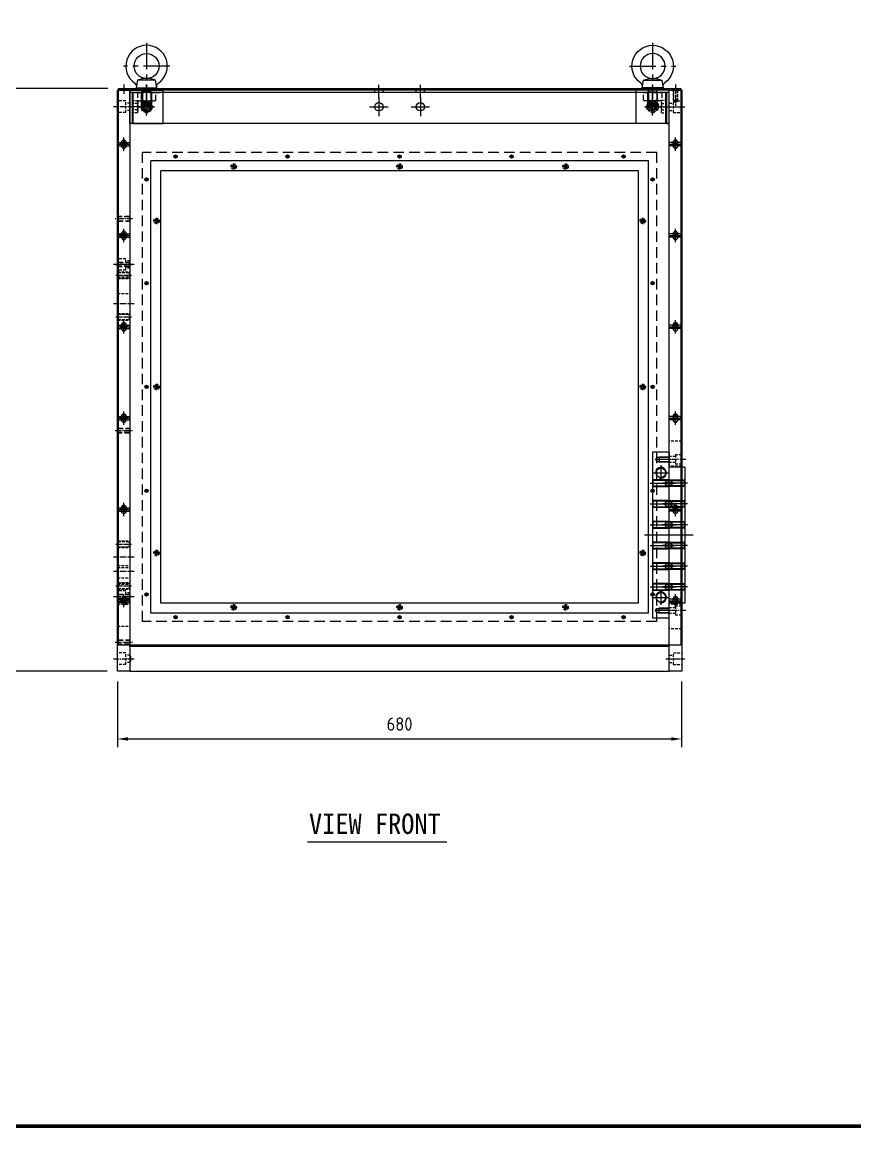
# Model space of a CAD drawing. Header units: millimetres. Extents: x 282 to 14566, y -4134 to 5341.
# Drawn here: x 3400 to 4403, y 2843 to 4175 of the extents above; entities that cross this region are included whole.
import ezdxf
from ezdxf.enums import TextEntityAlignment as Align

# ---------------------------------------------------------------- set-up
doc = ezdxf.new("R2010")
doc.units = ezdxf.units.MM
for name, pattern in [('CENTER', [50.8, 31.75, -6.35, 6.35, -6.35]), ('CENTER1', [10, 7, -1, 1, -1]), ('CENTER2', [28.575, 19.05, -3.175, 3.175, -3.175]), ('HIDDEN', [9.525, 6.35, -3.175]), ('HIDDEN2', [4.7625, 3.175, -1.5875]), ('HIDDENX2', [19.05, 12.7, -6.35])]:
    doc.linetypes.add(name, pattern=pattern)
for name, color, linetype in [('CEN', 1, 'CENTER'), ('CENTER', 1, 'CENTER'), ('FORMAT-1', 7, 'Continuous'), ('HIDDEN', 2, 'HIDDEN'), ('THIN', 3, 'Continuous')]:
    doc.layers.add(name, color=color, linetype=linetype)
doc.styles.add('HAN', font='')
doc.styles.get("Standard").update_dxf_attribs({"font": 'ISOCP.SHX', "bigfont": 'WHGTXT.SHX'})
doc.styles.get('HAN').set_extended_font_data('GulimChe')
doc.dimstyles.new('PS-5', dxfattribs={"dimscale": 5, "dimtxt": 3.2, "dimasz": 2.5, "dimexe": 2, "dimexo": 2.5, "dimgap": 2, "dimtad": 1, "dimtoh": 1, "dimrnd": 0.05, "dimzin": 12, "dimdsep": 46, "dimtxsty": 'Standard', "dimcen": 0, "dimclrt": 2, "dimazin": 3, "dimtfac": 1, "dimtofl": 0, "dimtmove": 0, "dimatfit": 3, "dimfxl": 0, "dimtolj": 1, "dimtzin": 0, "dimarcsym": 0})

# ---------------------------------------------------------------- blocks, each defined once
blk = doc.blocks.new('*D337')
at = {"color": 0, "lineweight": -2, "ltscale": 10}
for p, q in [((3514.6, 3380.1), (3514.6, 3301)), ((4194.6, 3380.1), (4194.6, 3301)), ((3527.1, 3311), (4182.1, 3311))]:
    blk.add_line(p, q, dxfattribs=at)
at = {"color": 0, "ltscale": 10}
for points in [[(3527.1, 3313.1), (3527.1, 3309), (3514.6, 3311)], [(4182.1, 3313.1), (4182.1, 3309), (4194.6, 3311)]]:
    blk.add_solid(points, dxfattribs=at)
at = {"layer": 'DEFPOINTS', "color": 0, "ltscale": 10}
for p in [(3514.6, 3392.6), (4194.6, 3392.6), (4194.6, 3311)]:
    blk.add_point(p, dxfattribs=at)
at = {"color": 2, "ltscale": 10, "insert": (3854.6, 3329), "char_height": 16, "attachment_point": 5}
blk.add_mtext('\\A1;680', dxfattribs=at)
blk = doc.blocks.new('*D338')
at = {"color": 0, "lineweight": -2, "ltscale": 10}
for p, q in [((3503.1, 4094.6), (3266.3, 4094.6)), ((3276.3, 3405.1), (3276.3, 4082.1)), ((3502.1, 3392.6), (3266.3, 3392.6))]:
    blk.add_line(p, q, dxfattribs=at)
at = {"color": 0, "ltscale": 10}
for points in [[(3274.2, 4082.1), (3278.4, 4082.1), (3276.3, 4094.6)], [(3274.2, 3405.1), (3278.4, 3405.1), (3276.3, 3392.6)]]:
    blk.add_solid(points, dxfattribs=at)
at = {"layer": 'DEFPOINTS', "color": 0, "ltscale": 10}
for p in [(3276.3, 4094.6), (3515.6, 4094.6), (3514.6, 3392.6)]:
    blk.add_point(p, dxfattribs=at)
at = {"color": 2, "ltscale": 10, "insert": (3258.3, 3770), "char_height": 16, "attachment_point": 5, "rotation": 90}
blk.add_mtext('\\A1;702', dxfattribs=at)
blk = doc.blocks.new('format-2')
at = {"layer": 'FORMAT-1', "color": 7, "const_width": 0.7}
blk.add_lwpolyline([(18, 6), (18, 416), (603, 416), (603, 6)], close=True, dxfattribs=at)
at = {"style": 'HAN'}
for tag, height, p in [('MODEL-NAME', 3, (574.6, 32.53)), ('SCALE', 2.7, (509.31, 27.29)), ('PART-NAME', 3, (574.6, 27.29)), ('PART-NO', 3, (574.6, 22.01)), ('DRA-BY', 3, (449.22, 20.44)), ('CH-BY', 3, (465.71, 20.44)), ('APP-BY', 3, (482.2, 20.44)), ('관련업체명', 3, (524.09, 10.29)), ('DRA-DATE', 2.5, (449.22, 8.48)), ('CH-DATE', 2.5, (465.71, 8.48)), ('APP-DATE', 2.5, (482.2, 8.48))]:
    blk.add_attdef(tag, text='', height=height, dxfattribs=at).set_placement(p, align=Align.MIDDLE_CENTER)
blk = doc.blocks.new('A$C50B02E16')
at = {"color": 1, "linetype": 'CENTER1'}
for p, q in [((7.5, 689), (7.5, 666.2)), ((-4, 665), (19, 665)), ((2.9, 620), (12.1, 620)), ((7.5, 624.6), (7.5, 615.4)), ((2.9, 510), (12.1, 510)), ((7.5, 514.6), (7.5, 505.4)), ((2.9, 400), (12.1, 400)), ((7.5, 404.6), (7.5, 395.4)), ((7.5, 294.6), (7.5, 285.4)), ((2.9, 290), (12.1, 290)), ((20, 240), (-5, 240)), ((2.9, 180), (12.1, 180)), ((7.5, 184.6), (7.5, 175.4)), ((2.9, 70), (12.1, 70)), ((7.5, 74.6), (7.5, 65.4)), ((20, 58), (-5, 58)), ((-4, 0), (19, 0))]:
    blk.add_line(p, q, dxfattribs=at)
at = {"linetype": 'HIDDEN2'}
for p, q in [((0, 669.5), (5, 669.5)), ((10, 673), (5, 673)), ((5, 658), (5, 672)), ((5, 672), (15, 672)), ((9.6, 671.4), (5.4, 671.4)), ((0, 660.5), (5, 660.5)), ((5, 658), (15, 658)), ((15, 262), (0, 262)), ((7.5, 243.5), (0, 243.5)), ((15, 245.5), (7.5, 245.5)), ((7.5, 245.5), (7.5, 234.5)), ((7.5, 236.5), (0, 236.5)), ((15, 232), (0, 232)), ((15, 234.5), (7.5, 234.5)), ((15, 66), (0, 66)), ((7.5, 61.5), (0, 61.5)), ((7.5, 54.5), (0, 54.5)), ((15, 63.5), (7.5, 63.5)), ((7.5, 63.5), (7.5, 52.5)), ((15, 52.5), (7.5, 52.5)), ((15, 36), (0, 36)), ((0, 4.5), (5, 4.5)), ((5, -7), (5, 7)), ((5, 7), (15, 7)), ((0, -4.5), (5, -4.5)), ((5, -7), (15, -7))]:
    blk.add_line(p, q, dxfattribs=at)
at = {"color": 2, "ltscale": 10}
blk.add_lwpolyline([(0, 685), (15, 685), (15, -15), (0, -15)], close=True, dxfattribs=at)
at = {"linetype": 'HIDDEN2'}
for points in [[(5.4, 672.2), (5, 673), (5, 685)], [(10, 685), (9.6, 684.6), (5.4, 684.6), (5, 685)], [(9.6, 684.6), (9.6, 671.4), (7.5, 670.2), (5.4, 671.4), (5.4, 684.6)], [(10, 685), (10, 673), (9.6, 672.2)]]:
    blk.add_lwpolyline(points, dxfattribs=at)
at = {"color": 3}
for centre in [(7.5, 620), (7.5, 510), (7.5, 400), (7.5, 290), (7.5, 180), (7.5, 70)]:
    blk.add_circle(centre, 2.1, dxfattribs=at)
for centre in [(7.5, 620), (7.5, 510), (7.5, 400), (7.5, 290), (7.5, 180), (7.5, 70)]:
    blk.add_arc(centre, 2.5, 344.966, 284.591)
blk = doc.blocks.new('A$C0FF213CF')
at = {"color": 250, "linetype": 'CENTER1'}
for p, q in [((18, 513), (-3, 513)), ((-3, 458), (18, 458)), ((-3, 258), (18, 258)), ((-3, 58), (18, 58)), ((-3, 3), (18, 3))]:
    blk.add_line(p, q, dxfattribs=at)
at = {"color": 250, "linetype": 'HIDDEN'}
for points in [[(0, 516), (0.5, 515.5), (0.5, 510.5), (0, 510)], [(14.5, 515.5), (0.5, 515.5)], [(0.5, 510.5), (14.5, 510.5)], [(15, 516), (14.5, 515.5), (14.5, 510.5), (15, 510)], [(0, 461), (0.5, 460.5), (0.5, 455.5), (0, 455)], [(0.5, 460.5), (14.5, 460.5)], [(14.5, 455.5), (0.5, 455.5)], [(15, 461), (14.5, 460.5), (14.5, 455.5), (15, 455)], [(0, 261), (0.5, 260.5), (0.5, 255.5), (0, 255)], [(0.5, 260.5), (14.5, 260.5)], [(14.5, 255.5), (0.5, 255.5)], [(15, 261), (14.5, 260.5), (14.5, 255.5), (15, 255)], [(0, 61), (0.5, 60.5), (0.5, 55.5), (0, 55)], [(0.5, 60.5), (14.5, 60.5)], [(14.5, 55.5), (0.5, 55.5)], [(15, 61), (14.5, 60.5), (14.5, 55.5), (15, 55)], [(0, 6), (0.5, 5.5), (0.5, 0.5), (0, 0)], [(0.5, 5.5), (14.5, 5.5)], [(14.5, 0.5), (0.5, 0.5)], [(15, 6), (14.5, 5.5), (14.5, 0.5), (15, 0)]]:
    blk.add_lwpolyline(points, dxfattribs=at)
at = {"layer": 'THIN', "color": 250, "linetype": 'HIDDEN'}
for points in [[(15, 516), (0, 516)], [(0, 510), (15, 510)], [(0, 461), (15, 461)], [(15, 455), (0, 455)], [(0, 261), (15, 261)], [(15, 255), (0, 255)], [(0, 61), (15, 61)], [(15, 55), (0, 55)], [(0, 6), (15, 6)], [(15, 0), (0, 0)]]:
    blk.add_lwpolyline(points, dxfattribs=at)
blk = doc.blocks.new('A$C39255369')
at = {"color": 1, "linetype": 'CENTER1'}
for p, q in [((-16.3, 0), (2.7, 0)), ((-16.3, -50), (2.7, -50)), ((-16.3, -324), (2.7, -324)), ((-16.3, -374), (2.7, -374))]:
    blk.add_line(p, q, dxfattribs=at)
at = {"color": 2, "linetype": 'HIDDEN2'}
for p, q in [((-14.3, 4), (0.7, 4)), ((-13.6, 3.3), (0, 3.3)), ((-14.3, -4), (0.7, -4)), ((-13.6, -3.3), (0, -3.3)), ((-14.3, -46), (0.7, -46)), ((-13.6, -46.7), (0, -46.7)), ((-14.3, -54), (0.7, -54)), ((-13.6, -53.3), (0, -53.3)), ((-14.3, -320), (0.7, -320)), ((-14.3, -328), (0.7, -328)), ((-13.6, -320.7), (0, -320.7)), ((-13.6, -327.3), (0, -327.3)), ((-14.3, -370), (0.7, -370)), ((-13.6, -370.7), (0, -370.7)), ((-14.3, -378), (0.7, -378)), ((-13.6, -377.3), (0, -377.3))]:
    blk.add_line(p, q, dxfattribs=at)
for points in [[(-14.3, -4), (-13.6, -3.3), (-13.6, 3.3), (-14.3, 4)], [(0.7, -4), (0, -3.3), (0, 3.3), (0.7, 4)], [(-14.3, -54), (-13.6, -53.3), (-13.6, -46.7), (-14.3, -46)], [(0.7, -54), (0, -53.3), (0, -46.7), (0.7, -46)], [(-14.3, -328), (-13.6, -327.3), (-13.6, -320.7), (-14.3, -320)], [(0.7, -328), (0, -327.3), (0, -320.7), (0.7, -320)], [(-14.3, -378), (-13.6, -377.3), (-13.6, -370.7), (-14.3, -370)], [(0.7, -378), (0, -377.3), (0, -370.7), (0.7, -370)]]:
    blk.add_lwpolyline(points, dxfattribs=at)
blk = doc.blocks.new('A$C77847B16')
at = {"color": 2, "linetype": 'HIDDEN2'}
for p, q in [((-5, 672), (-15, 672)), ((-5, 658), (-5, 672)), ((0, 669.5), (-5, 669.5)), ((-5, 658), (-15, 658)), ((0, 660.5), (-5, 660.5)), ((-15, 510.5), (0, 510.5)), ((-15, 460), (0, 460)), ((-15, 440), (0, 440)), ((-15, 415), (0, 415)), ((-15, 135), (0, 135)), ((-15, 110), (0, 110)), ((-15, 90), (0, 90)), ((-15, 66), (0, 66)), ((-15, 39.5), (0, 39.5))]:
    blk.add_line(p, q, dxfattribs=at)
at = {"color": 1, "linetype": 'CENTER1'}
for p, q in [((5, 665), (-20, 665)), ((-2.9, 620), (-12.1, 620)), ((-7.5, 624.6), (-7.5, 615.4)), ((-2.9, 510), (-12.1, 510)), ((-7.5, 514.6), (-7.5, 505.4)), ((5, 427.5), (-20, 427.5)), ((-2.9, 400), (-12.1, 400)), ((-7.5, 404.6), (-7.5, 395.4)), ((-7.5, 294.6), (-7.5, 285.4)), ((-2.9, 290), (-12.1, 290)), ((-2.9, 180), (-12.1, 180)), ((-7.5, 184.6), (-7.5, 175.4)), ((5, 122.5), (-20, 122.5)), ((-2.9, 70), (-12.1, 70)), ((-7.5, 74.6), (-7.5, 65.4)), ((-20, 0), (5, 0))]:
    blk.add_line(p, q, dxfattribs=at)
at = {"color": 3, "linetype": 'HIDDEN2'}
for p, q in [((-5, 482, 0), (-15, 482, 0)), ((-5, 468, 0), (-5, 482, 0)), ((-5, 468, 0), (-15, 468, 0)), ((0, 479.5, 0), (-5, 479.5, 0)), ((0, 470.5, 0), (-5, 470.5, 0)), ((-5, 82, 0), (-15, 82, 0)), ((-5, 68, 0), (-5, 82, 0)), ((-5, 68, 0), (-15, 68, 0)), ((0, 79.5, 0), (-5, 79.5, 0)), ((0, 70.5, 0), (-5, 70.5, 0))]:
    blk.add_line(p, q, dxfattribs=at)
at = {"color": 3, "linetype": 'CENTER1'}
for p, q in [((5, 475, 0), (-20, 475, 0)), ((-20, 75, 0), (5, 75, 0))]:
    blk.add_line(p, q, dxfattribs=at)
at = {"color": 6, "linetype": 'HIDDEN2'}
for p, q in [((-15, 112.5), (0, 112.5)), ((-15, 97.5), (0, 97.5))]:
    blk.add_line(p, q, dxfattribs=at)
at = {"color": 6, "linetype": 'CENTER1'}
blk.add_line((5, 105), (-20, 105), dxfattribs=at)
at = {"linetype": 'HIDDEN2'}
for p, q in [((-5, 7), (-15, 7)), ((-5, -7), (-5, 7)), ((0, 4.5), (-5, 4.5)), ((-5, -7), (-15, -7)), ((0, -4.5), (-5, -4.5))]:
    blk.add_line(p, q, dxfattribs=at)
at = {"color": 30}
blk.add_lwpolyline([(0, 685), (0, -15), (-15, -15), (-15, 685)], close=True, dxfattribs=at)
at = {"color": 3}
for centre in [(-7.5, 620), (-7.5, 510), (-7.5, 400), (-7.5, 290), (-7.5, 180), (-7.5, 70)]:
    blk.add_circle(centre, 2.1, dxfattribs=at)
for centre in [(-7.5, 620), (-7.5, 510), (-7.5, 400), (-7.5, 290), (-7.5, 180), (-7.5, 70)]:
    blk.add_arc(centre, 2.5, 255.409, 195.034)
for name, p in [('A$C0FF213CF', (-15, 17)), ('A$C39255369', (-0.7, 462))]:
    blk.add_blockref(name, p)
blk = doc.blocks.new('A$C20B90D97')
at = {"color": 3}
for p, q in [((20, 20), (-630, 20)), ((-630, -20), (-630, 20)), ((-630, 20), (-630, -20)), ((20, 17), (-630, 17)), ((20, -20), (20, 20)), ((20, -20), (-630, -20))]:
    blk.add_line(p, q, dxfattribs=at)
at = {"color": 2, "linetype": 'HIDDENX2', "ltscale": 3}
for p, q in [((-615, 17), (-615, 20)), ((-605, 17), (-605, 20)), ((-335, 17), (-335, 20)), ((-325, 17), (-325, 20)), ((-285, 17), (-285, 20)), ((-275, 17), (-275, 20)), ((-5, 17), (-5, 20)), ((5, 17), (5, 20))]:
    blk.add_line(p, q, dxfattribs=at)
at = {"color": 1, "linetype": 'CENTER', "ltscale": 3}
for p, q in [((-610, 10.5), (-610, 26.5)), ((-330, 10.5), (-330, 26.5)), ((-280, 10.5), (-280, 26.5)), ((0, 10.5), (0, 26.5)), ((-601.1, 0), (-618.9, 0)), ((-610, 8.9), (-610, -8.9)), ((-341.2, 0), (-318.8, 0)), ((-330, 11.2), (-330, -11.2)), ((-291.2, 0), (-268.8, 0)), ((-280, 11.2), (-280, -11.2)), ((-8.9, 0), (8.9, 0)), ((0, 8.9), (0, -8.9))]:
    blk.add_line(p, q, dxfattribs=at)
at = {"color": 3}
for centre in [(-610, 0), (-330, 0), (-280, 0), (0, 0)]:
    blk.add_circle(centre, 5, dxfattribs=at)
blk = doc.blocks.new('AE4RTVSREY5R6TY')
at = {"color": 2, "linetype": 'HIDDENX2', "ltscale": 0.2}
blk.add_lwpolyline([(-7353.8, 5218.5), (-7346.2, 5218.5), (-7342.5, 5225), (-7346.2, 5231.5), (-7353.8, 5231.5), (-7357.5, 5225), (-7353.8, 5218.5)], dxfattribs=at)
blk.add_circle((-7350, 5225), 6.5, dxfattribs=at)
blk.add_circle((-7350, 5225), 3.32)
at = {"layer": 'CENTER'}
for p, q in [((-7360.5, 5225), (-7339.5, 5225)), ((-7350, 5234.5), (-7350, 5215.5))]:
    blk.add_line(p, q, dxfattribs=at)
at = {"layer": 'THIN'}
blk.add_arc((-7350, 5225), 4, 255, 165, dxfattribs=at)
blk = doc.blocks.new('A4ET45EYTRD6Y')
at = {"color": 2, "linetype": 'HIDDENX2', "ltscale": 0.5}
for p, q in [((-7453.1, 5231.4), (-7453.1, 5240.5)), ((-7442.1, 5231.4), (-7442.1, 5240.5)), ((-7455.8, 5230.5), (-7439.4, 5230.5))]:
    blk.add_line(p, q, dxfattribs=at)
blk.add_lwpolyline([(-7458.6, 5240.5), (-7458.6, 5231.4, 0.309401), (-7453.1, 5231.4, 0.154701), (-7442.1, 5231.4, 0.309401), (-7436.6, 5231.4), (-7436.6, 5240.5), (-7458.6, 5240.5)], format="xyb", dxfattribs=at)
at = {"layer": 'CENTER'}
blk.add_line((-7447.6, 5227.5), (-7447.6, 5243.5), dxfattribs=at)
blk = doc.blocks.new('w35ca34etwcey5r')
for p, q in [((-18931.3, 4130.1), (-18953.1, 4130.1)), ((-18946.9, 4121.1), (-18946.9, 4116.1)), ((-18937.5, 4121.1), (-18937.5, 4116.1)), ((-18936.2, 4116.1), (-18948.2, 4116.1)), ((-18936.2, 4100), (-18948.2, 4100))]:
    blk.add_line(p, q)
for points in [[(-18929.7, 4121.1), (-18931.3, 4130.1, 0.183267), (-18953.1, 4130.1), (-18954.7, 4121.1), (-18929.7, 4121.1, -0.33462), (-18927.9, 4126.6, 3.183172), (-18956.5, 4126.6, -0.33462), (-18954.7, 4121.1)], [(-18936.2, 4116.1), (-18936.2, 4100, -0.157869), (-18948.2, 4100), (-18948.2, 4116.1)]]:
    blk.add_lwpolyline(points, format="xyb")
blk.add_circle((-18942.2, 4147.1), 15)
at = {"layer": 'CENTER'}
for p, q in [((-18942.2, 4175.1), (-18942.2, 4096.1)), ((-18914.2, 4147.1), (-18970.2, 4147.1))]:
    blk.add_line(p, q, dxfattribs=at)
at = {"layer": 'THIN'}
for p, q in [((-18947.3, 4116.1), (-18947.3, 4100)), ((-18937.2, 4116.1), (-18937.2, 4100))]:
    blk.add_line(p, q, dxfattribs=at)
blk = doc.blocks.new('A4TCES5YTRTY')
at = {"color": 2, "linetype": 'HIDDENX2', "ltscale": 0.2}
for p, q in [((-7334.7, 5174.2), (-7340.6, 5174.2)), ((-7334.1, 5176), (-7334.1, 5164.8)), ((-7334.7, 5166.7), (-7340.6, 5166.7))]:
    blk.add_line(p, q, dxfattribs=at)
blk.add_lwpolyline([(-7340.6, 5177.9), (-7334.7, 5177.9, -0.309401), (-7334.7, 5174.2, -0.154701), (-7334.7, 5166.7, -0.309401), (-7334.7, 5162.9), (-7340.6, 5162.9), (-7340.6, 5177.9)], format="xyb", dxfattribs=at)
at = {"layer": 'CENTER'}
blk.add_line((-7331.1, 5170.4), (-7343.6, 5170.4), dxfattribs=at)
blk = doc.blocks.new('A$C1C8C4ADA')
at = {"color": 3}
for p, q in [((-40, -20), (-40, 20)), ((0, 20), (-40, 20)), ((-4, -20), (-4, 17)), ((-3, 17), (-4, 17)), ((-3, -20), (-3, 17)), ((0, -20), (0, 20)), ((-4, -20), (-40, -20)), ((-3, -20), (0, -20))]:
    blk.add_line(p, q, dxfattribs=at)
at = {"color": 2, "linetype": 'HIDDENX2'}
blk.add_line((-4, 17), (-40, 17), dxfattribs=at)
at = {"color": 1, "linetype": 'CENTER', "ltscale": 3}
for p, q in [((-11.1, 0), (-28.9, 0)), ((-20, -8.9), (-20, 8.9))]:
    blk.add_line(p, q, dxfattribs=at)
at = {"color": 3}
blk.add_circle((-20, 0), 5, dxfattribs=at)
at = {"xscale": -1}
for name, p in [('w35ca34etwcey5r', (-18962.2, -4098.1)), ('A4ET45EYTRD6Y', (-7467.6, -5223.5)), ('A4TCES5YTRTY', (-7343.6, -5170.4))]:
    blk.add_blockref(name, p, dxfattribs=at)
at = {"extrusion": (0, 0, -1), "zscale": -1, "rotation": 90}
blk.add_blockref('AE4RTVSREY5R6TY', (5245, 7350), dxfattribs=at)
blk = doc.blocks.new('A$C128A5183')
at = {"color": 1}
for p, q in [((0, 162.5), (0, -37.5)), ((20, 162.5), (0, 162.5)), ((20, 162.5), (20, 144.5)), ((39, 144.5), (20, 144.5)), ((39, 144.5), (20, 144.5)), ((39, 144.5), (39, -19.5)), ((39, -19.5), (20, -19.5)), ((39, -19.5), (20, -19.5)), ((20, -37.5), (20, -19.5)), ((20, -37.5), (0, -37.5))]:
    blk.add_line(p, q, dxfattribs=at)
at = {"color": 1, "linetype": 'CENTER', "ltscale": 3}
for p, q in [((10, 146.6), (10, 128.4)), ((0.9, 137.5), (19.1, 137.5)), ((0.9, -12.5), (19.1, -12.5)), ((10, -3.4), (10, -21.6))]:
    blk.add_line(p, q, dxfattribs=at)
for centre in [(10, 137.5), (10, -12.5)]:
    blk.add_circle(centre, 5.72)
at = {"layer": 'CEN', "color": 1, "linetype": 'CENTER2'}
for p, q in [((22.5, 153.5), (1.1, 153.5)), ((22.5, -28.5), (1.1, -28.5))]:
    blk.add_line(p, q, dxfattribs=at)
at = {"layer": 'CENTER', "ltscale": 10}
for p, q in [((-3, 125), (27.4, 125)), ((42, 125), (11.6, 125)), ((-3, 100), (27.4, 100)), ((42, 100), (11.6, 100)), ((-3, 75), (27.4, 75)), ((42, 75), (11.6, 75)), ((49, 62.5), (-10, 62.5)), ((-3, 50), (27.4, 50)), ((42, 50), (11.6, 50)), ((-3, 25), (27.4, 25)), ((42, 25), (11.6, 25)), ((-3, 0), (27.4, 0)), ((42, 0), (11.6, 0))]:
    blk.add_line(p, q, dxfattribs=at)
at = {"layer": 'HIDDEN', "ltscale": 10}
for p, q in [((5, 156), (5, 151)), ((8, 156.5), (8, 150.5)), ((19.5, 156), (19.5, 151)), ((16.5, 121.7), (16.5, 128.3)), ((19, 121), (19, 129)), ((20, 121), (20, 129)), ((22.5, 121.7), (22.5, 128.3)), ((16.5, 96.7), (16.5, 103.3)), ((19, 96), (19, 104)), ((20, 96), (20, 104)), ((22.5, 96.7), (22.5, 103.3)), ((16.5, 71.7), (16.5, 78.3)), ((19, 71), (19, 79)), ((20, 71), (20, 79)), ((22.5, 71.7), (22.5, 78.3)), ((16.5, 46.7), (16.5, 53.3)), ((19, 46), (19, 54)), ((20, 46), (20, 54)), ((22.5, 46.7), (22.5, 53.3)), ((16.5, 21.7), (16.5, 28.3)), ((19, 21), (19, 29)), ((20, 21), (20, 29)), ((22.5, 21.7), (22.5, 28.3)), ((16.5, -3.3), (16.5, 3.3)), ((19, -4), (19, 4)), ((20, -4), (20, 4)), ((22.5, -3.3), (22.5, 3.3)), ((5, -31), (5, -26)), ((8, -31.5), (8, -25.5)), ((19.5, -31), (19.5, -26))]:
    blk.add_line(p, q, dxfattribs=at)
for points in [[(20, 156.5), (19.5, 156), (5, 156), (3.6, 153.5), (5, 151), (19.5, 151), (20, 150.5)], [(20, 156.5), (8, 156.5), (7.1, 156)], [(20, 150.5), (8, 150.5), (7.1, 151)], [(21.2, 128.3), (20, 129), (0, 129)], [(0, 121), (0.7, 121.7), (0.7, 128.3), (0, 129)], [(0, 121), (20, 121), (21.2, 121.7)], [(0.7, 121.7), (22.5, 121.7), (24.4, 125), (22.5, 128.3), (0.7, 128.3)], [(38.3, 121.7), (16.5, 121.7), (14.6, 125), (16.5, 128.3), (38.3, 128.3)], [(17.8, 128.3), (19, 129), (39, 129)], [(39, 121), (19, 121), (17.8, 121.7)], [(39, 121), (38.3, 121.7), (38.3, 128.3), (39, 129)], [(21.2, 103.3), (20, 104), (0, 104)], [(0, 96), (0.7, 96.7), (0.7, 103.3), (0, 104)], [(0, 96), (20, 96), (21.2, 96.7)], [(0.7, 96.7), (22.5, 96.7), (24.4, 100), (22.5, 103.3), (0.7, 103.3)], [(38.3, 96.7), (16.5, 96.7), (14.6, 100), (16.5, 103.3), (38.3, 103.3)], [(17.8, 103.3), (19, 104), (39, 104)], [(39, 96), (19, 96), (17.8, 96.7)], [(39, 96), (38.3, 96.7), (38.3, 103.3), (39, 104)], [(21.2, 78.3), (20, 79), (0, 79)], [(0, 71), (0.7, 71.7), (0.7, 78.3), (0, 79)], [(0, 71), (20, 71), (21.2, 71.7)], [(0.7, 71.7), (22.5, 71.7), (24.4, 75), (22.5, 78.3), (0.7, 78.3)], [(38.3, 71.7), (16.5, 71.7), (14.6, 75), (16.5, 78.3), (38.3, 78.3)], [(17.8, 78.3), (19, 79), (39, 79)], [(39, 71), (19, 71), (17.8, 71.7)], [(39, 71), (38.3, 71.7), (38.3, 78.3), (39, 79)], [(21.2, 53.3), (20, 54), (0, 54)], [(0, 46), (0.7, 46.7), (0.7, 53.3), (0, 54)], [(0.7, 46.7), (22.5, 46.7), (24.4, 50), (22.5, 53.3), (0.7, 53.3)], [(38.3, 46.7), (16.5, 46.7), (14.6, 50), (16.5, 53.3), (38.3, 53.3)], [(17.8, 53.3), (19, 54), (39, 54)], [(39, 46), (38.3, 46.7), (38.3, 53.3), (39, 54)], [(0, 46), (20, 46), (21.2, 46.7)], [(39, 46), (19, 46), (17.8, 46.7)], [(21.2, 28.3), (20, 29), (0, 29)], [(0, 21), (0.7, 21.7), (0.7, 28.3), (0, 29)], [(0.7, 21.7), (22.5, 21.7), (24.4, 25), (22.5, 28.3), (0.7, 28.3)], [(38.3, 21.7), (16.5, 21.7), (14.6, 25), (16.5, 28.3), (38.3, 28.3)], [(17.8, 28.3), (19, 29), (39, 29)], [(39, 21), (38.3, 21.7), (38.3, 28.3), (39, 29)], [(0, 21), (20, 21), (21.2, 21.7)], [(39, 21), (19, 21), (17.8, 21.7)], [(21.2, 3.3), (20, 4), (0, 4)], [(0, -4), (0.7, -3.3), (0.7, 3.3), (0, 4)], [(0.7, -3.3), (22.5, -3.3), (24.4, 0), (22.5, 3.3), (0.7, 3.3)], [(38.3, -3.3), (16.5, -3.3), (14.6, 0), (16.5, 3.3), (38.3, 3.3)], [(17.8, 3.3), (19, 4), (39, 4)], [(39, -4), (38.3, -3.3), (38.3, 3.3), (39, 4)], [(0, -4), (20, -4), (21.2, -3.3)], [(39, -4), (19, -4), (17.8, -3.3)], [(20, -31.5), (19.5, -31), (5, -31), (3.6, -28.5), (5, -26), (19.5, -26), (20, -25.5)], [(20, -25.5), (8, -25.5), (7.1, -26)], [(20, -31.5), (8, -31.5), (7.1, -31)]]:
    blk.add_lwpolyline(points, dxfattribs=at)
at = {"layer": 'THIN', "ltscale": 10}
for centre in [(10, 137.5), (10, -12.5)]:
    blk.add_arc(centre, 6.58, 255, 165, dxfattribs=at)

msp = doc.modelspace()

# ---------------------------------------------------------------- linework, layer by layer
at = {"color": 3}
for p, q in [((3515.643, 4094.621), (4193.643, 4094.621)), ((3515.643, 3424.121), (3515.643, 4094.621)), ((4193.643, 4094.621), (4193.643, 3424.121)), ((3519.143, 4025.621), (3519.143, 4029.621)), ((3525.143, 4029.621), (3525.143, 4025.621)), ((4184.143, 4029.621), (4184.143, 4025.621)), ((4190.143, 4025.621), (4190.143, 4029.621)), ((4154.643, 4007.621), (3554.643, 4007.621)), ((3554.643, 3462.621), (3554.643, 4007.621)), ((4154.643, 3462.621), (4154.643, 4007.621)), ((4142.643, 3995.621), (3566.643, 3995.621)), ((3566.643, 3474.621), (3566.643, 3995.621)), ((4142.643, 3474.621), (4142.643, 3995.621)), ((3519.143, 3915.621), (3519.143, 3919.621)), ((3525.143, 3919.621), (3525.143, 3915.621)), ((4184.143, 3919.621), (4184.143, 3915.621)), ((4190.143, 3915.621), (4190.143, 3919.621)), ((3519.143, 3805.621), (3519.143, 3809.621)), ((3525.143, 3809.621), (3525.143, 3805.621)), ((4184.143, 3809.621), (4184.143, 3805.621)), ((4190.143, 3805.621), (4190.143, 3809.621)), ((3519.143, 3695.621), (3519.143, 3699.621)), ((3525.143, 3699.621), (3525.143, 3695.621)), ((4184.143, 3699.621), (4184.143, 3695.621)), ((4190.143, 3695.621), (4190.143, 3699.621)), ((3519.143, 3585.621), (3519.143, 3589.621)), ((3525.143, 3589.621), (3525.143, 3585.621)), ((4184.143, 3589.621), (4184.143, 3585.621)), ((4190.143, 3585.621), (4190.143, 3589.621)), ((3519.143, 3475.621), (3519.143, 3479.621)), ((3525.143, 3479.621), (3525.143, 3475.621)), ((4184.143, 3479.621), (4184.143, 3475.621)), ((4190.143, 3475.621), (4190.143, 3479.621)), ((4142.643, 3474.621), (3566.643, 3474.621)), ((4154.643, 3462.621), (3554.643, 3462.621)), ((4193.643, 3424.121), (3515.643, 3424.121)), ((3529.643, 3422.621), (3529.643, 3424.121)), ((4179.643, 3422.621), (4179.643, 3424.121)), ((4179.643, 3422.621), (3529.643, 3422.621))]:
    msp.add_line(p, q, dxfattribs=at)
at = {"color": 2, "linetype": 'HIDDENX2'}
for p, q in [((3515.643, 4093.121), (4193.643, 4093.121)), ((3519.143, 4094.621), (3519.143, 4093.121)), ((3525.143, 4094.621), (3525.143, 4093.121)), ((3541.643, 4094.621), (3541.643, 4093.121)), ((3557.643, 4094.621), (3557.643, 4093.121)), ((4151.643, 4094.621), (4151.643, 4093.121)), ((4167.643, 4094.621), (4167.643, 4093.121)), ((4184.143, 4094.621), (4184.143, 4093.121)), ((4190.143, 4094.621), (4190.143, 4093.121)), ((4164.643, 4017.621), (3544.643, 4017.621)), ((3544.643, 3452.621), (3544.643, 4017.621)), ((4164.643, 3452.621), (4164.643, 4017.621)), ((4164.643, 3452.621), (3544.643, 3452.621))]:
    msp.add_line(p, q, dxfattribs=at)
at = {"color": 1, "linetype": 'CENTER', "ltscale": 3}
for p, q in [((3522.143, 4099.621), (3522.143, 4088.121)), ((3549.643, 4099.621), (3549.643, 4088.121)), ((4159.643, 4099.621), (4159.643, 4088.121)), ((4187.143, 4099.621), (4187.143, 4088.121)), ((3515.393, 4029.621), (3528.893, 4029.621)), ((3515.393, 4027.621), (3528.893, 4027.621)), ((3515.393, 4025.621), (3528.893, 4025.621)), ((3522.143, 4019.621), (3522.143, 4035.621)), ((4193.893, 4029.621), (4180.393, 4029.621)), ((4180.393, 4027.621), (4193.893, 4027.621)), ((4193.893, 4025.621), (4180.393, 4025.621)), ((4187.143, 4019.621), (4187.143, 4035.621)), ((3658.393, 4000.621), (3650.893, 4000.621)), ((3654.643, 4004.371), (3654.643, 3996.871)), ((3858.393, 4000.621), (3850.893, 4000.621)), ((3854.643, 4004.371), (3854.643, 3996.871)), ((4058.393, 4000.621), (4050.893, 4000.621)), ((4054.643, 4004.371), (4054.643, 3996.871)), ((3565.393, 3935.121), (3557.893, 3935.121)), ((3561.643, 3938.871), (3561.643, 3931.371)), ((4151.393, 3935.121), (4143.893, 3935.121)), ((4147.643, 3938.871), (4147.643, 3931.371)), ((3515.393, 3919.621), (3528.893, 3919.621)), ((3515.393, 3917.621), (3528.893, 3917.621)), ((3522.143, 3909.621), (3522.143, 3925.621)), ((4193.893, 3919.621), (4180.393, 3919.621)), ((4180.393, 3917.621), (4193.893, 3917.621)), ((4187.143, 3909.621), (4187.143, 3925.621)), ((3515.393, 3915.621), (3528.893, 3915.621)), ((4193.893, 3915.621), (4180.393, 3915.621)), ((3522.143, 3799.621), (3522.143, 3815.621)), ((4187.143, 3799.621), (4187.143, 3815.621)), ((3515.393, 3809.621), (3528.893, 3809.621)), ((3515.393, 3807.621), (3528.893, 3807.621)), ((3515.393, 3805.621), (3528.893, 3805.621)), ((4193.893, 3809.621), (4180.393, 3809.621)), ((4180.393, 3807.621), (4193.893, 3807.621)), ((4193.893, 3805.621), (4180.393, 3805.621)), ((3565.393, 3735.121), (3557.893, 3735.121)), ((3561.643, 3738.871), (3561.643, 3731.371)), ((4151.393, 3735.121), (4143.893, 3735.121)), ((4147.643, 3738.871), (4147.643, 3731.371)), ((3522.143, 3689.621), (3522.143, 3705.621)), ((4187.143, 3689.621), (4187.143, 3705.621)), ((3515.393, 3699.621), (3528.893, 3699.621)), ((3515.393, 3697.621), (3528.893, 3697.621)), ((3515.393, 3695.621), (3528.893, 3695.621)), ((4193.893, 3699.621), (4180.393, 3699.621)), ((4180.393, 3697.621), (4193.893, 3697.621)), ((4193.893, 3695.621), (4180.393, 3695.621)), ((3515.393, 3589.621), (3528.893, 3589.621)), ((3515.393, 3587.621), (3528.893, 3587.621)), ((3515.393, 3585.621), (3528.893, 3585.621)), ((3522.143, 3579.621), (3522.143, 3595.621)), ((4193.893, 3589.621), (4180.393, 3589.621)), ((4180.393, 3587.621), (4193.893, 3587.621)), ((4193.893, 3585.621), (4180.393, 3585.621)), ((4187.143, 3579.621), (4187.143, 3595.621)), ((3565.393, 3535.121), (3557.893, 3535.121)), ((3561.643, 3538.871), (3561.643, 3531.371)), ((4151.393, 3535.121), (4143.893, 3535.121)), ((4147.643, 3538.871), (4147.643, 3531.371)), ((3515.393, 3479.621), (3528.893, 3479.621)), ((3515.393, 3477.621), (3528.893, 3477.621)), ((3522.143, 3469.621), (3522.143, 3485.621)), ((4193.893, 3479.621), (4180.393, 3479.621)), ((4180.393, 3477.621), (4193.893, 3477.621)), ((4187.143, 3469.621), (4187.143, 3485.621)), ((3515.393, 3475.621), (3528.893, 3475.621)), ((3658.393, 3469.621), (3650.893, 3469.621)), ((3654.643, 3473.371), (3654.643, 3465.871)), ((3858.393, 3469.621), (3850.893, 3469.621)), ((3854.643, 3473.371), (3854.643, 3465.871)), ((4058.393, 3469.621), (4050.893, 3469.621)), ((4054.643, 3473.371), (4054.643, 3465.871)), ((4193.893, 3475.621), (4180.393, 3475.621))]:
    msp.add_line(p, q, dxfattribs=at)
msp.add_line((3743.776, 3187.166), (3911.616, 3187.166))
at = {"const_width": 0.5}
for points in [[(3583.893, 4012.621, -1), (3585.393, 4012.621, -1)], [(3718.893, 4012.621, -1), (3720.393, 4012.621, -1)], [(3855.393, 4012.621, 1), (3853.893, 4012.621, 1)], [(3990.393, 4012.621, 1), (3988.893, 4012.621, 1)], [(4125.393, 4012.621, 1), (4123.893, 4012.621, 1)], [(3550.393, 3985.121, 1), (3548.893, 3985.121)], [(4158.893, 3985.121, -1), (4160.393, 3985.121)], [(3550.393, 3860.121, 1), (3548.893, 3860.121)], [(4158.893, 3860.121, -1), (4160.393, 3860.121)], [(3550.393, 3735.121, 1), (3548.893, 3735.121)], [(4158.893, 3735.121, -1), (4160.393, 3735.121)], [(3550.393, 3610.121, 1), (3548.893, 3610.121)], [(4158.893, 3610.121, -1), (4160.393, 3610.121)], [(3550.393, 3485.121, 1), (3548.893, 3485.121)], [(4158.893, 3485.121, -1), (4160.393, 3485.121)], [(3585.393, 3457.621, 1), (3583.893, 3457.621)], [(3720.393, 3457.621, 1), (3718.893, 3457.621)], [(3853.893, 3457.621, -1), (3855.393, 3457.621)], [(3988.893, 3457.621, -1), (3990.393, 3457.621)], [(4123.893, 3457.621, -1), (4125.393, 3457.621)]]:
    msp.add_lwpolyline(points, format="xyb", dxfattribs=at)
at = {"color": 2, "ltscale": 10}
msp.add_lwpolyline([(3529.643, 3392.621), (4179.643, 3392.621), (4179.643, 3422.621), (3529.643, 3422.621)], close=True, dxfattribs=at)
at = {"linetype": 'HIDDEN2'}
for points in [[(3529.643, 3411.621), (3530.319, 3410.945), (3530.319, 3404.298), (3529.643, 3403.621)], [(4179.643, 3411.621), (4178.966, 3410.945), (4178.966, 3404.298), (4179.643, 3403.621)]]:
    msp.add_lwpolyline(points, dxfattribs=at)
for centre, radius in [((3584.643, 4012.621), 2), ((3584.643, 4012.621), 1), ((3719.643, 4012.621), 2), ((3719.643, 4012.621), 1), ((3854.643, 4012.621), 2), ((3854.643, 4012.621), 1), ((3989.643, 4012.621), 2), ((3989.643, 4012.621), 1), ((4124.643, 4012.621), 2), ((4124.643, 4012.621), 1), ((3549.643, 3985.121), 2), ((3549.643, 3985.121), 1), ((4159.643, 3985.121), 2), ((4159.643, 3985.121), 1), ((3549.643, 3860.121), 2), ((3549.643, 3860.121), 1), ((4159.643, 3860.121), 2), ((4159.643, 3860.121), 1), ((3549.643, 3735.121), 2), ((3549.643, 3735.121), 1), ((4159.643, 3735.121), 2), ((4159.643, 3735.121), 1), ((3549.643, 3610.121), 2), ((3549.643, 3610.121), 1), ((4159.643, 3610.121), 2), ((4159.643, 3610.121), 1), ((3549.643, 3485.121), 2), ((3549.643, 3485.121), 1), ((4159.643, 3485.121), 2), ((4159.643, 3485.121), 1), ((3584.643, 3457.621), 2), ((3584.643, 3457.621), 1), ((3719.643, 3457.621), 2), ((3719.643, 3457.621), 1), ((3854.643, 3457.621), 2), ((3854.643, 3457.621), 1), ((3989.643, 3457.621), 2), ((3989.643, 3457.621), 1), ((4124.643, 3457.621), 2), ((4124.643, 3457.621), 1)]:
    msp.add_circle(centre, radius)
at = {"color": 2, "linetype": 'HIDDEN2'}
for centre in [(3654.643, 4000.621), (3854.643, 4000.621), (4054.643, 4000.621), (3561.643, 3935.121), (4147.643, 3935.121), (3561.643, 3735.121), (4147.643, 3735.121), (3561.643, 3535.121), (4147.643, 3535.121), (3654.643, 3469.621), (3854.643, 3469.621), (4054.643, 3469.621)]:
    msp.add_circle(centre, 3.25, dxfattribs=at)
at = {"color": 3}
for centre in [(3654.643, 4000.621), (3854.643, 4000.621), (4054.643, 4000.621), (3561.643, 3935.121), (4147.643, 3935.121), (3561.643, 3735.121), (4147.643, 3735.121), (3561.643, 3535.121), (4147.643, 3535.121), (3654.643, 3469.621), (3854.643, 3469.621), (4054.643, 3469.621)]:
    msp.add_circle(centre, 1.75, dxfattribs=at)
for centre, start, end in [((3522.143, 4029.621), 0, 180), ((3522.143, 4025.621), 180, 0), ((4187.143, 4029.621), 0, 180), ((4187.143, 4025.621), 180, 0), ((3522.143, 3919.621), 0, 180), ((4187.143, 3919.621), 0, 180), ((3522.143, 3915.621), 180, 0), ((4187.143, 3915.621), 180, 0), ((3522.143, 3809.621), 0, 180), ((4187.143, 3809.621), 0, 180), ((3522.143, 3805.621), 180, 0), ((4187.143, 3805.621), 180, 0), ((3522.143, 3699.621), 0, 180), ((3522.143, 3695.621), 180, 0), ((4187.143, 3699.621), 0, 180), ((4187.143, 3695.621), 180, 0), ((3522.143, 3589.621), 0, 180), ((3522.143, 3585.621), 180, 0), ((4187.143, 3589.621), 0, 180), ((4187.143, 3585.621), 180, 0), ((3522.143, 3479.621), 0, 180), ((4187.143, 3479.621), 0, 180), ((3522.143, 3475.621), 180, 0), ((4187.143, 3475.621), 180, 0)]:
    msp.add_arc(centre, 3, start, end, dxfattribs=at)
for centre in [(3654.643, 4000.621), (3854.643, 4000.621), (4054.643, 4000.621), (3561.643, 3935.121), (4147.643, 3935.121), (3561.643, 3735.121), (4147.643, 3735.121), (3561.643, 3535.121), (4147.643, 3535.121), (3654.643, 3469.621), (3854.643, 3469.621), (4054.643, 3469.621)]:
    msp.add_arc(centre, 2, 255.001223, 194.538616)

# ---------------------------------------------------------------- block references
at = {"xscale": 6, "yscale": 6, "zscale": 6}
msp.add_blockref('format-2', (1922.876, 2808.619), dxfattribs=at)
at = {"xscale": -1}
msp.add_blockref('A$C1C8C4ADA', (3529.643, 4072.621), dxfattribs=at)
for name, p in [('A$C1C8C4ADA', (4179.643, 4072.621)), ('A$C77847B16', (3529.643, 3407.621)), ('A$C20B90D97', (4159.643, 4072.621)), ('A$C50B02E16', (4179.643, 3407.621)), ('A$C128A5183', (4159.643, 3494.121))]:
    msp.add_blockref(name, p)

# ---------------------------------------------------------------- texts
at = {"color": 2, "style": 'HAN'}
msp.add_text('VIEW FRONT', height=24.576, dxfattribs=at).set_placement((3745.398, 3196.591))

# ---------------------------------------------------------------- dimensions: what is measured, and where the dimension line sits
at = {"ltscale": 10}
dim = msp.add_linear_dim(base=(3276.324, 4094.621), p1=(3514.643, 3392.621), p2=(3515.643, 4094.621), angle=90, dimstyle='PS-5', dxfattribs=at)
dim.commit()
dim.dimension.update_dxf_attribs({"geometry": '*D338', "text_midpoint": (3276.324, 3770.041), "dimtype": 160})
dim = msp.add_linear_dim(base=(4194.643, 3311.047), p1=(3514.643, 3392.621), p2=(4194.643, 3392.621), dimstyle='PS-5', override={"dimtol": 0, "dimlim": 0, "dimtp": 0, "dimtm": 0, "dimtfac": 1, "dimtdec": 2, "dimtolj": 1, "dimtzin": 0}, dxfattribs=at)
dim.commit()
dim.dimension.update_dxf_attribs({"geometry": '*D337', "text_midpoint": (3854.643, 3329.047)})

doc.saveas('drawing.dxf')
